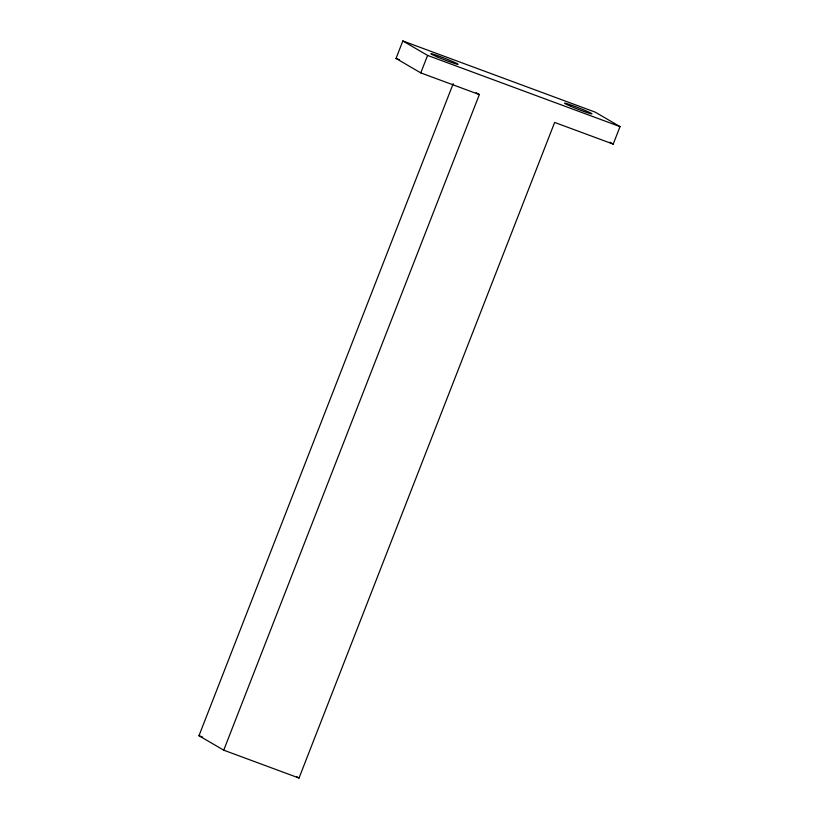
<?xml version="1.0" encoding="UTF-8"?>
<svg xmlns="http://www.w3.org/2000/svg" width="819" height="819" viewBox="0 0 819 819"><rect width="100%" height="100%" fill="white"/><g stroke="black" fill="none" stroke-linecap="round" stroke-linejoin="round"><path stroke-width="1.23" d="M223.73 750.184L479.34 94.574L420.771 72.891L396.017 58.436L402.835 40.95L595.27 112.162L620.024 126.628L613.216 144.113L554.647 122.44L299.027 778.05L223.73 750.184L198.976 735.718L453.194 83.681M420.771 72.891L427.59 55.416L402.835 40.95M427.59 55.416L620.024 126.628M396.017 58.436L399.6 59.756M198.976 735.718L202.559 737.049M609.981 142.23L613.216 144.113M476.115 92.68L479.34 94.574M296.877 776.791L299.027 778.05M570.782 106.296A14.558 0.758 21.3 0 0 591.902 113.882A14.558 0.758 21.3 0 0 572.409 105.508A14.558 0.758 21.3 0 0 570.782 106.296M436.916 56.746A14.558 0.758 21.3 0 0 458.036 64.332A14.558 0.758 21.3 0 0 438.544 55.968A14.558 0.758 21.3 0 0 436.916 56.746"/></g></svg>
